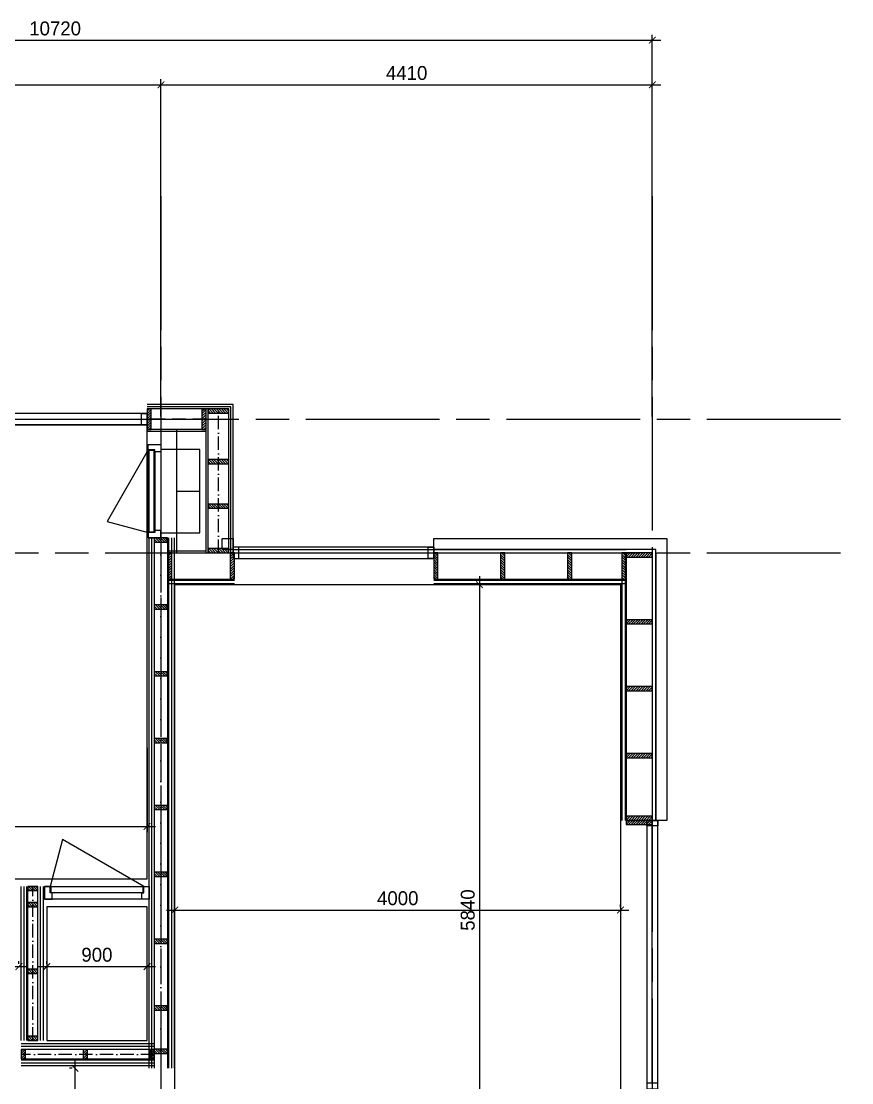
# Model space of a CAD drawing. Header units: millimetres. Extents: x -109306 to 269542, y -22401 to 197206.
# Drawn here: x 67595 to 75050, y 10904 to 20430 of the extents above; entities that cross this region are included whole.
import ezdxf

# ---------------------------------------------------------------- set-up
doc = ezdxf.new("R2010")
doc.units = ezdxf.units.MM
doc.linetypes.add('CENTER', pattern=[36, 24, -3, 6, -3])
doc.linetypes.add('DASHDOT', pattern=[18.5, 12, -3, 0.5, -3])
for name, color, linetype in [('18', 1, 'Continuous'), ('25', 2, 'Continuous'), ('DIMENSION', 1, 'Continuous'), ('STRAMIEN', 11, 'CENTER')]:
    doc.layers.add(name, color=color, linetype=linetype)
doc.styles.get("Standard").update_dxf_attribs({"font": ''})
doc.styles.get('Standard').set_extended_font_data('Century Gothic')
doc.dimstyles.new('1-50', dxfattribs={"dimscale": 50, "dimtxt": 2.5, "dimasz": 1.2, "dimexe": 1, "dimexo": 0, "dimgap": 0.8, "dimtad": 1, "dimdec": 0, "dimzin": 12, "dimdsep": 46, "dimtxsty": 'Standard', "dimblk1": 'ARCHTICK', "dimblk2": 'ARCHTICK', "dimsah": 1, "dimcen": 0.09, "dimdle": 1.5, "dimclrd": 256, "dimclre": 254, "dimclrt": 2, "dimadec": 0, "dimazin": 0, "dimtfac": 1, "dimtdec": 0, "dimtix": 1, "dimtofl": 0, "dimtmove": 2, "dimatfit": 3, "dimldrblk": 'ARCHTICK', "dimfxl": 1, "dimtolj": 1, "dimtzin": 0, "dimarcsym": 0})
pattern_1 = [(45, (466, 0), (-11.2253, 11.2253), [])]
pattern_2 = [(45, (1066, 0), (-11.2253, 11.2253), [])]
pattern_3 = [(45, (1666, 0), (-11.2253, 11.2253), [])]
pattern_4 = [(45, (2266, 0), (-11.2253, 11.2253), [])]
pattern_5 = [(45, (2866, 0), (-11.2253, 11.2253), [])]
pattern_6 = [(45, (3466, 0), (-11.2253, 11.2253), [])]
pattern_7 = [(45, (600, -1e-13), (-11.2253, 11.2253), [])]

# ---------------------------------------------------------------- blocks, each defined once
blk = doc.blocks.new('*U557')
at = {"layer": '18'}
for points in [[(-307.5, 477), (-420, 57)], [(420, 57), (-307.5, 477)]]:
    blk.add_lwpolyline(points, dxfattribs=at)
at = {"layer": '25'}
blk.add_line((403, -2), (-403, -2), dxfattribs=at)
for points in [[(470, -57), (-470, -57), (-470, 57), (470, 57)], [(415, 53), (-415, 53), (-415, 3), (415, 3)]]:
    blk.add_lwpolyline(points, close=True, dxfattribs=at)
for points in [[(-470, 57), (-470, -57), (-403, -57), (-403, -2), (-420, -2), (-420, 57), (-470, 57)], [(470, 57), (470, -57), (403, -57), (403, -2), (420, -2), (420, 57), (470, 57)]]:
    blk.add_lwpolyline(points, dxfattribs=at)
blk = doc.blocks.new('*U479')
at = {"layer": '25'}
for points in [[(-1525, -50), (1525, -50), (1525, 50), (-1525, 50)], [(-1475, 50), (-1525, 50), (-1525, -50), (-1475, -50)], [(1475, 50), (1525, 50), (1525, -50), (1475, -50)]]:
    blk.add_lwpolyline(points, close=True, dxfattribs=at)
blk.add_lwpolyline([(-1475, 0), (1475, 0)], dxfattribs=at)
blk = doc.blocks.new('meterkast')
blk.add_lwpolyline([(-350, 750), (0, 750), (0, 0), (-350, 0)], close=True)
blk = doc.blocks.new('*U550')
at = {"layer": '18'}
h = blk.add_hatch(dxfattribs=at)
h.set_pattern_fill('ANSI31', color=1, scale=5)
h.set_pattern_definition([(45, (-134, 0), (-11.2253, 11.2253), [])])
h.paths.add_polyline_path([(-596, 60), (-634, 60), (-634, -60), (-596, -60)])
h = blk.add_hatch(dxfattribs=at)
h.set_pattern_fill('ANSI31', color=1, scale=5)
h.set_pattern_definition(pattern_1)
h.paths.add_polyline_path([(4, 60), (-34, 60), (-34, -60), (4, -60)])
h = blk.add_hatch(dxfattribs=at)
h.set_pattern_fill('ANSI31', color=1, scale=5)
h.set_pattern_definition(pattern_1)
h.paths.add_polyline_path([(4, 60), (-34, 60), (-34, -60), (4, -60)])
h = blk.add_hatch(dxfattribs=at)
h.set_pattern_fill('ANSI31', color=1, scale=5)
h.set_pattern_definition(pattern_2)
h.paths.add_polyline_path([(604, 60), (566, 60), (566, -60), (604, -60)])
h = blk.add_hatch(dxfattribs=at)
h.set_pattern_fill('ANSI31', color=1, scale=5)
h.set_pattern_definition(pattern_2)
h.paths.add_polyline_path([(604, 60), (566, 60), (566, -60), (604, -60)])
h = blk.add_hatch(dxfattribs=at)
h.set_pattern_fill('ANSI31', color=1, scale=5)
h.set_pattern_definition(pattern_3)
h.paths.add_polyline_path([(1204, 60), (1166, 60), (1166, -60), (1204, -60)])
h = blk.add_hatch(dxfattribs=at)
h.set_pattern_fill('ANSI31', color=1, scale=5)
h.set_pattern_definition(pattern_3)
h.paths.add_polyline_path([(1204, 60), (1166, 60), (1166, -60), (1204, -60)])
h = blk.add_hatch(dxfattribs=at)
h.set_pattern_fill('ANSI31', color=1, scale=5)
h.set_pattern_definition(pattern_4)
h.paths.add_polyline_path([(1804, 60), (1766, 60), (1766, -60), (1804, -60)])
h = blk.add_hatch(dxfattribs=at)
h.set_pattern_fill('ANSI31', color=1, scale=5)
h.set_pattern_definition(pattern_4)
h.paths.add_polyline_path([(1804, 60), (1766, 60), (1766, -60), (1804, -60)])
h = blk.add_hatch(dxfattribs=at)
h.set_pattern_fill('ANSI31', color=1, scale=5)
h.set_pattern_definition(pattern_5)
h.paths.add_polyline_path([(2404, 60), (2366, 60), (2366, -60), (2404, -60)])
h = blk.add_hatch(dxfattribs=at)
h.set_pattern_fill('ANSI31', color=1, scale=5)
h.set_pattern_definition(pattern_5)
h.paths.add_polyline_path([(2404, 60), (2366, 60), (2366, -60), (2404, -60)])
h = blk.add_hatch(dxfattribs=at)
h.set_pattern_fill('ANSI31', color=1, scale=5)
h.set_pattern_definition(pattern_6)
h.paths.add_polyline_path([(3004, 60), (2966, 60), (2966, -60), (3004, -60)])
h = blk.add_hatch(dxfattribs=at)
h.set_pattern_fill('ANSI31', color=1, scale=5)
h.set_pattern_definition(pattern_6)
h.paths.add_polyline_path([(3004, 60), (2966, 60), (2966, -60), (3004, -60)])
h = blk.add_hatch(dxfattribs=at)
h.set_pattern_fill('ANSI31', color=1, scale=5)
h.set_pattern_definition([(45, (4066, 0), (-11.2253, 11.2253), [])])
h.paths.add_polyline_path([(3604, 60), (3566, 60), (3566, -60), (3604, -60)])
h = blk.add_hatch(dxfattribs=at)
h.set_pattern_fill('ANSI31', color=1, scale=5)
h.set_pattern_definition([(45, (4453, 0), (-11.2253, 11.2253), [])])
h.paths.add_polyline_path([(3991, 60), (3953, 60), (3953, -60), (3991, -60)])
at = {"layer": '25'}
for points in [[(-634, 119), (4125, 119)], [(-634, 94), (4125, 94)], [(-634, 69), (4125, 69)], [(-634, 60), (4125, 60)], [(-634, -60), (4125, -60)], [(-634, -85), (4125, -85)], [(-634, -110), (4125, -110)]]:
    blk.add_lwpolyline(points, dxfattribs=at)
for points in [[(-596, 60), (-634, 60), (-634, -60), (-596, -60)], [(4, 60), (-34, 60), (-34, -60), (4, -60)], [(4, 60), (-34, 60), (-34, -60), (4, -60)], [(604, 60), (566, 60), (566, -60), (604, -60)], [(604, 60), (566, 60), (566, -60), (604, -60)], [(1204, 60), (1166, 60), (1166, -60), (1204, -60)], [(1204, 60), (1166, 60), (1166, -60), (1204, -60)], [(1804, 60), (1766, 60), (1766, -60), (1804, -60)], [(1804, 60), (1766, 60), (1766, -60), (1804, -60)], [(2404, 60), (2366, 60), (2366, -60), (2404, -60)], [(2404, 60), (2366, 60), (2366, -60), (2404, -60)], [(3004, 60), (2966, 60), (2966, -60), (3004, -60)], [(3004, 60), (2966, 60), (2966, -60), (3004, -60)], [(3604, 60), (3566, 60), (3566, -60), (3604, -60)], [(3991, 60), (3953, 60), (3953, -60), (3991, -60)]]:
    blk.add_lwpolyline(points, close=True, dxfattribs=at)
at = {"layer": 'DIMENSION', "linetype": 'DASHDOT', "ltscale": 10}
blk.add_lwpolyline([(-634, 0), (4125, 0)], dxfattribs=at)
blk = doc.blocks.new('toilet12x09')
blk.add_lwpolyline([(0, 0), (1200, 0), (1200, 900), (0, 900), (0, 0)])
blk = doc.blocks.new('*U580')
at = {"layer": '18'}
h = blk.add_hatch(dxfattribs=at)
h.set_pattern_fill('ANSI31', color=1, scale=5)
h.set_pattern_definition([(45, (300, -235), (-11.2253, 11.2253), [])])
h.paths.add_polyline_path([(-162, -235), (-200, -235), (-200, 0), (-162, 0)])
h = blk.add_hatch(dxfattribs=at)
h.set_pattern_fill('ANSI31', color=1, scale=5)
h.set_pattern_definition([(45, (900, -235), (-11.2253, 11.2253), [])])
h.paths.add_polyline_path([(438, -235), (400, -235), (400, 0), (438, 0)])
h = blk.add_hatch(dxfattribs=at)
h.set_pattern_fill('ANSI31', color=1, scale=5)
h.set_pattern_definition([(45, (900, -235), (-11.2253, 11.2253), [])])
h.paths.add_polyline_path([(438, -235), (400, -235), (400, 0), (438, 0)])
h = blk.add_hatch(dxfattribs=at)
h.set_pattern_fill('ANSI31', color=1, scale=5)
h.set_pattern_definition([(45, (1500, -235), (-11.2253, 11.2253), [])])
h.paths.add_polyline_path([(1038, -235), (1000, -235), (1000, 0), (1038, 0)])
h = blk.add_hatch(dxfattribs=at)
h.set_pattern_fill('ANSI31', color=1, scale=5)
h.set_pattern_definition([(45, (1500, -235), (-11.2253, 11.2253), [])])
h.paths.add_polyline_path([(1038, -235), (1000, -235), (1000, 0), (1038, 0)])
h = blk.add_hatch(dxfattribs=at)
h.set_pattern_fill('ANSI31', color=1, scale=5)
h.set_pattern_definition([(45, (2100, -235), (-11.2253, 11.2253), [])])
h.paths.add_polyline_path([(1638, -235), (1600, -235), (1600, 0), (1638, 0)])
h = blk.add_hatch(dxfattribs=at)
h.set_pattern_fill('ANSI31', color=1, scale=5)
h.set_pattern_definition([(45, (2100, -235), (-11.2253, 11.2253), [])])
h.paths.add_polyline_path([(1638, -235), (1600, -235), (1600, 0), (1638, 0)])
h = blk.add_hatch(dxfattribs=at)
h.set_pattern_fill('ANSI31', color=1, scale=5)
h.set_pattern_definition([(45, (2662, -235), (-11.2253, 11.2253), [])])
h.paths.add_polyline_path([(2200, -235), (2162, -235), (2162, 0), (2200, 0)])
h = blk.add_hatch(dxfattribs=at)
h.set_pattern_fill('ANSI31', color=1, scale=5)
h.set_pattern_definition([(45, (2700, -235), (-11.2253, 11.2253), [])])
h.paths.add_polyline_path([(2238, -235), (2200, -235), (2200, 0), (2238, 0)])
at = {"layer": '25'}
for points in [[(-200, 39), (2200, 39)], [(-200, 9), (2200, 9)], [(-200, 0), (2200, 0)], [(-200, -235), (2200, -235)], [(-200, -265), (2200, -265)], [(-200, -365), (2200, -365)]]:
    blk.add_lwpolyline(points, dxfattribs=at)
for points in [[(-162, -235), (-200, -235), (-200, 0), (-162, 0)], [(438, -235), (400, -235), (400, 0), (438, 0)], [(438, -235), (400, -235), (400, 0), (438, 0)], [(1038, -235), (1000, -235), (1000, 0), (1038, 0)], [(1038, -235), (1000, -235), (1000, 0), (1038, 0)], [(1638, -235), (1600, -235), (1600, 0), (1638, 0)], [(1638, -235), (1600, -235), (1600, 0), (1638, 0)], [(2200, -235), (2162, -235), (2162, 0), (2200, 0)], [(2238, -235), (2200, -235), (2200, 0), (2238, 0)]]:
    blk.add_lwpolyline(points, close=True, dxfattribs=at)
blk = doc.blocks.new('*U581')
at = {"layer": '18'}
h = blk.add_hatch(dxfattribs=at)
h.set_pattern_fill('ANSI31', color=1, scale=5)
h.set_pattern_definition([(45, (48.245, -235), (-11.2253, 11.2253), [])])
h.paths.add_polyline_path([(-413.8, -235), (-451.8, -235), (-451.8, 0), (-413.8, 0)])
h = blk.add_hatch(dxfattribs=at)
h.set_pattern_fill('ANSI31', color=1, scale=5)
h.set_pattern_definition([(45, (648.245, -235), (-11.2253, 11.2253), [])])
h.paths.add_polyline_path([(186.2, -235), (148.2, -235), (148.2, 0), (186.2, 0)])
h = blk.add_hatch(dxfattribs=at)
h.set_pattern_fill('ANSI31', color=1, scale=5)
h.set_pattern_definition([(45, (648.245, -235), (-11.2253, 11.2253), [])])
h.paths.add_polyline_path([(186.2, -235), (148.2, -235), (148.2, 0), (186.2, 0)])
h = blk.add_hatch(dxfattribs=at)
h.set_pattern_fill('ANSI31', color=1, scale=5)
h.set_pattern_definition([(45, (1248.245, -235), (-11.2253, 11.2253), [])])
h.paths.add_polyline_path([(786.2, -235), (748.2, -235), (748.2, 0), (786.2, 0)])
h = blk.add_hatch(dxfattribs=at)
h.set_pattern_fill('ANSI31', color=1, scale=5)
h.set_pattern_definition([(45, (1737, -235), (-11.2253, 11.2253), [])])
h.paths.add_polyline_path([(1275, -235), (1237, -235), (1237, 0), (1275, 0)])
at = {"layer": '25'}
for points in [[(-451.8, 39), (1275, 39)], [(-451.8, 9), (1275, 9)], [(-451.8, 0), (1275, 0)], [(-451.8, -235), (1275, -235)], [(-451.8, -265), (1275, -265)], [(-451.8, -365), (1275, -365)]]:
    blk.add_lwpolyline(points, dxfattribs=at)
for points in [[(-413.8, -235), (-451.8, -235), (-451.8, 0), (-413.8, 0)], [(186.2, -235), (148.2, -235), (148.2, 0), (186.2, 0)], [(186.2, -235), (148.2, -235), (148.2, 0), (186.2, 0)], [(786.2, -235), (748.2, -235), (748.2, 0), (786.2, 0)], [(1275, -235), (1237, -235), (1237, 0), (1275, 0)]]:
    blk.add_lwpolyline(points, close=True, dxfattribs=at)
blk = doc.blocks.new('_ARCHTICK')
at = {"color": 0, "linetype": 'ByBlock', "const_width": 0.15}
blk.add_lwpolyline([(-0.5, -0.5), (0.5, 0.5)], dxfattribs=at)
blk = doc.blocks.new('*D616')
at = {"layer": 'Defpoints', "color": 0, "transparency": 16777216}
for p in [(6310, 14020), (3010, 11020), (6310, 11020)]:
    blk.add_point(p, dxfattribs=at)
at = {"layer": 'DIMENSION', "lineweight": -2, "transparency": 16777216}
blk.add_line((2935, 14020), (6385, 14020), dxfattribs=at)
at = {"layer": 'DIMENSION', "color": 254, "lineweight": -2, "transparency": 16777216}
for p, q in [((3010, 11045), (3010, 14070)), ((6310, 11045), (6310, 14070))]:
    blk.add_line(p, q, dxfattribs=at)
at = {"layer": 'DIMENSION', "lineweight": -2, "transparency": 16777216, "xscale": 59.99999999999995, "yscale": 59.99999999999995, "zscale": 59.99999999999995, "rotation": 180}
blk.add_blockref('_ARCHTICK', (3010, 14020), dxfattribs=at)
at = {"layer": 'DIMENSION', "lineweight": -2, "transparency": 16777216, "xscale": 59.99999999999995, "yscale": 59.99999999999995, "zscale": 59.99999999999995}
blk.add_blockref('_ARCHTICK', (6310, 14020), dxfattribs=at)
at = {"layer": 'DIMENSION', "color": 2, "transparency": 16777216, "insert": (4660, 14125.6), "char_height": 125, "attachment_point": 5}
blk.add_mtext('\\A1;3300', dxfattribs=at)
blk = doc.blocks.new('*D617')
at = {"layer": 'Defpoints', "color": 0, "transparency": 16777216}
for p in [(10720, 14020), (6310, 11020), (10720, 11020)]:
    blk.add_point(p, dxfattribs=at)
at = {"layer": 'DIMENSION', "lineweight": -2, "transparency": 16777216}
blk.add_line((6235, 14020), (10795, 14020), dxfattribs=at)
at = {"layer": 'DIMENSION', "color": 254, "lineweight": -2, "transparency": 16777216}
for p, q in [((6310, 11045), (6310, 14070)), ((10720, 11045), (10720, 14070))]:
    blk.add_line(p, q, dxfattribs=at)
at = {"layer": 'DIMENSION', "lineweight": -2, "transparency": 16777216, "xscale": 59.99999999999995, "yscale": 59.99999999999995, "zscale": 59.99999999999995, "rotation": 180}
blk.add_blockref('_ARCHTICK', (6310, 14020), dxfattribs=at)
at = {"layer": 'DIMENSION', "lineweight": -2, "transparency": 16777216, "xscale": 59.99999999999995, "yscale": 59.99999999999995, "zscale": 59.99999999999995}
blk.add_blockref('_ARCHTICK', (10720, 14020), dxfattribs=at)
at = {"layer": 'DIMENSION', "color": 2, "transparency": 16777216, "insert": (8515, 14125.6), "char_height": 125, "attachment_point": 5}
blk.add_mtext('\\A1;4410', dxfattribs=at)
blk = doc.blocks.new('*D622')
at = {"layer": 'Defpoints', "color": 0, "transparency": 16777216}
for p in [(10720, 14420), (0, 11020), (10720, 11020)]:
    blk.add_point(p, dxfattribs=at)
at = {"layer": 'DIMENSION', "lineweight": -2, "transparency": 16777216}
blk.add_line((-75, 14420), (10795, 14420), dxfattribs=at)
at = {"layer": 'DIMENSION', "color": 254, "lineweight": -2, "transparency": 16777216}
for p, q in [((0, 11045), (0, 14470)), ((10720, 11045), (10720, 14470))]:
    blk.add_line(p, q, dxfattribs=at)
at = {"layer": 'DIMENSION', "lineweight": -2, "transparency": 16777216, "xscale": 59.99999999999995, "yscale": 59.99999999999995, "zscale": 59.99999999999995, "rotation": 180}
blk.add_blockref('_ARCHTICK', (0, 14420), dxfattribs=at)
at = {"layer": 'DIMENSION', "lineweight": -2, "transparency": 16777216, "xscale": 59.99999999999995, "yscale": 59.99999999999995, "zscale": 59.99999999999995}
blk.add_blockref('_ARCHTICK', (10720, 14420), dxfattribs=at)
at = {"layer": 'DIMENSION', "color": 2, "transparency": 16777216, "insert": (5360, 14525.6), "char_height": 125, "attachment_point": 5}
blk.add_mtext('\\A1;10720', dxfattribs=at)
blk = doc.blocks.new('*U551')
at = {"layer": '18'}
h = blk.add_hatch(dxfattribs=at)
h.set_pattern_fill('ANSI31', color=1, scale=5)
h.paths.add_polyline_path([(-462, 44.5), (-500, 44.5), (-500, -44.5), (-462, -44.5)])
h = blk.add_hatch(dxfattribs=at)
h.set_pattern_fill('ANSI31', color=1, scale=5)
h.set_pattern_definition(pattern_7)
h.paths.add_polyline_path([(138, 44.5), (100, 44.5), (100, -44.5), (138, -44.5)])
h = blk.add_hatch(dxfattribs=at)
h.set_pattern_fill('ANSI31', color=1, scale=5)
h.set_pattern_definition(pattern_7)
h.paths.add_polyline_path([(138, 44.5), (100, 44.5), (100, -44.5), (138, -44.5)])
h = blk.add_hatch(dxfattribs=at)
h.set_pattern_fill('ANSI31', color=1, scale=5)
h.set_pattern_definition([(45, (1200, -1e-13), (-11.2253, 11.2253), [])])
h.paths.add_polyline_path([(738, 44.5), (700, 44.5), (700, -44.5), (738, -44.5)])
h = blk.add_hatch(dxfattribs=at)
h.set_pattern_fill('ANSI31', color=1, scale=5)
h.set_pattern_definition([(45, (1344, -1e-13), (-11.2253, 11.2253), [])])
h.paths.add_polyline_path([(882, 44.5), (844, 44.5), (844, -44.5), (882, -44.5)])
at = {"layer": '25'}
for points in [[(-500, 103.5), (882, 103.5)], [(-500, 78.5), (882, 78.5)], [(-500, 53.5), (882, 53.5)], [(-500, 44.5), (882, 44.5)], [(-500, -44.5), (882, -44.5)], [(-500, -69.5), (882, -69.5)], [(-500, -94.5), (882, -94.5)]]:
    blk.add_lwpolyline(points, dxfattribs=at)
for points in [[(-462, 44.5), (-500, 44.5), (-500, -44.5), (-462, -44.5)], [(138, 44.5), (100, 44.5), (100, -44.5), (138, -44.5)], [(138, 44.5), (100, 44.5), (100, -44.5), (138, -44.5)], [(738, 44.5), (700, 44.5), (700, -44.5), (738, -44.5)], [(882, 44.5), (844, 44.5), (844, -44.5), (882, -44.5)]]:
    blk.add_lwpolyline(points, close=True, dxfattribs=at)
at = {"layer": 'DIMENSION', "linetype": 'DASHDOT', "ltscale": 10}
blk.add_lwpolyline([(-500, 0), (882, 0)], dxfattribs=at)
blk = doc.blocks.new('*D484')
at = {"layer": 'Defpoints', "color": 0, "transparency": 16777216}
for p in [(68974.6, 12454.1), (72974.6, 12454.1), (72974.6, 12454.1)]:
    blk.add_point(p, dxfattribs=at)
at = {"layer": 'DIMENSION', "color": 254, "lineweight": -2, "transparency": 16777216}
for p, q in [((68974.6, 12479.1), (68974.6, 12504.1)), ((72974.6, 12479.1), (72974.6, 12504.1))]:
    blk.add_line(p, q, dxfattribs=at)
at = {"layer": 'DIMENSION', "lineweight": -2, "transparency": 16777216}
blk.add_line((68899.6, 12454.1), (73049.6, 12454.1), dxfattribs=at)
at = {"layer": 'DIMENSION', "lineweight": -2, "transparency": 16777216, "xscale": 59.99999999999995, "yscale": 59.99999999999995, "zscale": 59.99999999999995, "rotation": 180}
blk.add_blockref('_ARCHTICK', (68974.6, 12454.1), dxfattribs=at)
at = {"layer": 'DIMENSION', "lineweight": -2, "transparency": 16777216, "xscale": 59.99999999999995, "yscale": 59.99999999999995, "zscale": 59.99999999999995}
blk.add_blockref('_ARCHTICK', (72974.6, 12454.1), dxfattribs=at)
at = {"layer": 'DIMENSION', "color": 2, "transparency": 16777216, "insert": (70974.6, 12559.7), "char_height": 125, "attachment_point": 5}
blk.add_mtext('\\A1;4000', dxfattribs=at)
blk = doc.blocks.new('*D485')
at = {"layer": 'Defpoints', "color": 0, "transparency": 16777216}
for p in [(71054.6, 15374.1), (71054.6, 9534.1), (71709, 9534.1)]:
    blk.add_point(p, dxfattribs=at)
at = {"layer": 'DIMENSION', "lineweight": -2, "transparency": 16777216}
blk.add_line((71709, 15449.1), (71709, 9459.1), dxfattribs=at)
at = {"layer": 'DIMENSION', "color": 254, "lineweight": -2, "transparency": 16777216}
for p, q in [((71079.6, 15374.1), (71759, 15374.1)), ((71079.6, 9534.1), (71759, 9534.1))]:
    blk.add_line(p, q, dxfattribs=at)
at = {"layer": 'DIMENSION', "lineweight": -2, "transparency": 16777216, "xscale": 59.99999999999995, "yscale": 59.99999999999995, "zscale": 59.99999999999995}
for p, rotation in [((71709, 15374.1), 90), ((71709, 9534.1), 270)]:
    blk.add_blockref('_ARCHTICK', p, dxfattribs=dict(at, rotation=rotation))
at = {"layer": 'DIMENSION', "color": 2, "transparency": 16777216, "insert": (71603.3, 12454.1), "char_height": 125, "attachment_point": 5, "rotation": 90}
blk.add_mtext('\\A1;5840', dxfattribs=at)
blk = doc.blocks.new('*D486')
at = {"layer": 'Defpoints', "color": 0, "transparency": 16777216}
for p in [(68077.7, 11034.1), (68077.7, 9534.1), (68077.7, 9534.1)]:
    blk.add_point(p, dxfattribs=at)
at = {"layer": 'DIMENSION', "lineweight": -2, "transparency": 16777216}
blk.add_line((68077.7, 11109.1), (68077.7, 9459.1), dxfattribs=at)
at = {"layer": 'DIMENSION', "color": 254, "lineweight": -2, "transparency": 16777216}
for p, q in [((68052.7, 11034.1), (68027.7, 11034.1)), ((68052.7, 9534.1), (68027.7, 9534.1))]:
    blk.add_line(p, q, dxfattribs=at)
at = {"layer": 'DIMENSION', "lineweight": -2, "transparency": 16777216, "xscale": 59.99999999999995, "yscale": 59.99999999999995, "zscale": 59.99999999999995}
for p, rotation in [((68077.7, 11034.1), 90), ((68077.7, 9534.1), 270)]:
    blk.add_blockref('_ARCHTICK', p, dxfattribs=dict(at, rotation=rotation))
at = {"layer": 'DIMENSION', "color": 2, "transparency": 16777216, "insert": (67972, 10284.1), "char_height": 125, "attachment_point": 5, "rotation": 90}
blk.add_mtext('\\A1;1500', dxfattribs=at)
blk = doc.blocks.new('*D492')
at = {"layer": 'Defpoints', "color": 0, "transparency": 16777216}
for p in [(65674.6, 13934.1), (68724.6, 13934.1), (68724.6, 13204.1)]:
    blk.add_point(p, dxfattribs=at)
at = {"layer": 'DIMENSION', "color": 254, "lineweight": -2, "transparency": 16777216}
for p, q in [((65674.6, 13909.1), (65674.6, 13154.1)), ((68724.6, 13909.1), (68724.6, 13154.1))]:
    blk.add_line(p, q, dxfattribs=at)
at = {"layer": 'DIMENSION', "lineweight": -2, "transparency": 16777216}
blk.add_line((65599.6, 13204.1), (68799.6, 13204.1), dxfattribs=at)
at = {"layer": 'DIMENSION', "lineweight": -2, "transparency": 16777216, "xscale": 59.99999999999995, "yscale": 59.99999999999995, "zscale": 59.99999999999995, "rotation": 180}
blk.add_blockref('_ARCHTICK', (65674.6, 13204.1), dxfattribs=at)
at = {"layer": 'DIMENSION', "lineweight": -2, "transparency": 16777216, "xscale": 59.99999999999995, "yscale": 59.99999999999995, "zscale": 59.99999999999995}
blk.add_blockref('_ARCHTICK', (68724.6, 13204.1), dxfattribs=at)
at = {"layer": 'DIMENSION', "color": 2, "transparency": 16777216, "insert": (67199.6, 13309.7), "char_height": 125, "attachment_point": 5}
blk.add_mtext('\\A1;3050', dxfattribs=at)
blk = doc.blocks.new('*D493')
at = {"layer": 'Defpoints', "color": 0, "transparency": 16777216}
for p in [(66674.6, 11946.6), (67574.6, 11946.6), (67574.6, 11946.6)]:
    blk.add_point(p, dxfattribs=at)
at = {"layer": 'DIMENSION', "lineweight": -2, "transparency": 16777216}
blk.add_line((66599.6, 11946.6), (67649.6, 11946.6), dxfattribs=at)
at = {"layer": 'DIMENSION', "color": 254, "lineweight": -2, "transparency": 16777216}
for p, q in [((66674.6, 11971.6), (66674.6, 11996.6)), ((67574.6, 11971.6), (67574.6, 11996.6))]:
    blk.add_line(p, q, dxfattribs=at)
at = {"layer": 'DIMENSION', "lineweight": -2, "transparency": 16777216, "xscale": 59.99999999999995, "yscale": 59.99999999999995, "zscale": 59.99999999999995, "rotation": 180}
blk.add_blockref('_ARCHTICK', (66674.6, 11946.6), dxfattribs=at)
at = {"layer": 'DIMENSION', "lineweight": -2, "transparency": 16777216, "xscale": 59.99999999999995, "yscale": 59.99999999999995, "zscale": 59.99999999999995}
blk.add_blockref('_ARCHTICK', (67574.6, 11946.6), dxfattribs=at)
at = {"layer": 'DIMENSION', "color": 2, "transparency": 16777216, "insert": (67124.6, 12052.2), "char_height": 125, "attachment_point": 5}
blk.add_mtext('\\A1;900', dxfattribs=at)
blk = doc.blocks.new('*D494')
at = {"layer": 'Defpoints', "color": 0, "transparency": 16777216}
for p in [(67824.6, 11946.6), (68724.6, 11946.6), (68724.6, 11946.6)]:
    blk.add_point(p, dxfattribs=at)
at = {"layer": 'DIMENSION', "lineweight": -2, "transparency": 16777216}
blk.add_line((67749.6, 11946.6), (68799.6, 11946.6), dxfattribs=at)
at = {"layer": 'DIMENSION', "color": 254, "lineweight": -2, "transparency": 16777216}
for p, q in [((67824.6, 11971.6), (67824.6, 11996.6)), ((68724.6, 11971.6), (68724.6, 11996.6))]:
    blk.add_line(p, q, dxfattribs=at)
at = {"layer": 'DIMENSION', "lineweight": -2, "transparency": 16777216, "xscale": 59.99999999999995, "yscale": 59.99999999999995, "zscale": 59.99999999999995, "rotation": 180}
blk.add_blockref('_ARCHTICK', (67824.6, 11946.6), dxfattribs=at)
at = {"layer": 'DIMENSION', "lineweight": -2, "transparency": 16777216, "xscale": 59.99999999999995, "yscale": 59.99999999999995, "zscale": 59.99999999999995}
blk.add_blockref('_ARCHTICK', (68724.6, 11946.6), dxfattribs=at)
at = {"layer": 'DIMENSION', "color": 2, "transparency": 16777216, "insert": (68274.6, 12052.2), "char_height": 125, "attachment_point": 5}
blk.add_mtext('\\A1;900', dxfattribs=at)
blk = doc.blocks.new('*U552')
at = {"layer": '18'}
h = blk.add_hatch(dxfattribs=at)
h.set_pattern_fill('ANSI31', color=1, scale=5)
h.set_pattern_definition([(45, (-65, -1e-13), (-11.2253, 11.2253), [])])
h.paths.add_polyline_path([(-527, 44.5), (-565, 44.5), (-565, -44.5), (-527, -44.5)])
h = blk.add_hatch(dxfattribs=at)
h.set_pattern_fill('ANSI31', color=1, scale=5)
h.set_pattern_definition([(45, (535, -1e-13), (-11.2253, 11.2253), [])])
h.paths.add_polyline_path([(73, 44.5), (35, 44.5), (35, -44.5), (73, -44.5)])
h = blk.add_hatch(dxfattribs=at)
h.set_pattern_fill('ANSI31', color=1, scale=5)
h.set_pattern_definition([(45, (1090.5, -1e-13), (-11.2253, 11.2253), [])])
h.paths.add_polyline_path([(628.5, 44.5), (590.5, 44.5), (590.5, -44.5), (628.5, -44.5)])
at = {"layer": '25'}
for points in [[(-565, 103.5), (628.5, 103.5)], [(-565, 78.5), (628.5, 78.5)], [(-565, 53.5), (628.5, 53.5)], [(-565, 44.5), (628.5, 44.5)], [(-565, -44.5), (628.5, -44.5)], [(-565, -69.5), (628.5, -69.5)], [(-565, -94.5), (628.5, -94.5)]]:
    blk.add_lwpolyline(points, dxfattribs=at)
for points in [[(-527, 44.5), (-565, 44.5), (-565, -44.5), (-527, -44.5)], [(73, 44.5), (35, 44.5), (35, -44.5), (73, -44.5)], [(628.5, 44.5), (590.5, 44.5), (590.5, -44.5), (628.5, -44.5)]]:
    blk.add_lwpolyline(points, close=True, dxfattribs=at)
at = {"layer": 'DIMENSION', "linetype": 'DASHDOT', "ltscale": 10}
blk.add_lwpolyline([(-565, 0), (628.5, 0)], dxfattribs=at)
blk = doc.blocks.new('*U560')
at = {"layer": '25'}
for points in [[(-900, -50), (900, -50), (900, 50), (-900, 50)], [(-850, 50), (-900, 50), (-900, -50), (-850, -50)], [(850, 50), (900, 50), (900, -50), (850, -50)]]:
    blk.add_lwpolyline(points, close=True, dxfattribs=at)
blk.add_lwpolyline([(-850, 0), (850, 0)], dxfattribs=at)
blk = doc.blocks.new('*U555')
at = {"layer": '25'}
for points in [[(-1205, -50), (1205, -50), (1205, 50), (-1205, 50)], [(-1155, 50), (-1205, 50), (-1205, -50), (-1155, -50)], [(1155, 50), (1205, 50), (1205, -50), (1155, -50)]]:
    blk.add_lwpolyline(points, close=True, dxfattribs=at)
blk.add_lwpolyline([(-1155, 0), (1155, 0)], dxfattribs=at)
blk = doc.blocks.new('*U559')
at = {"layer": '18'}
blk.add_lwpolyline([(370, 57), (-270.9, 427), (-370, 57)], dxfattribs=at)
at = {"layer": '25'}
blk.add_line((353, -2), (-353, -2), dxfattribs=at)
for points in [[(420, -57), (-420, -57), (-420, 57), (420, 57)], [(365, 53), (-365, 53), (-365, 3), (365, 3)]]:
    blk.add_lwpolyline(points, close=True, dxfattribs=at)
for points in [[(-420, 57), (-420, -57), (-353, -57), (-353, -2), (-370, -2), (-370, 57), (-420, 57)], [(420, 57), (420, -57), (353, -57), (353, -2), (370, -2), (370, 57), (420, 57)]]:
    blk.add_lwpolyline(points, dxfattribs=at)
blk = doc.blocks.new('stramien_COEN')
at = {"layer": 'STRAMIEN', "ltscale": 50}
for points in [[(6310, 13020), (6310, -1790)], [(10720, 13020), (10720, -1790)], [(-1390, 11020), (12510, 11020)], [(-1390, 9820), (12510, 9820)]]:
    blk.add_lwpolyline(points, dxfattribs=at)
at = {"layer": 'DIMENSION'}
for base, p1, p2, picture, middle in [((10720, 14420), (0, 11020), (10720, 11020), '*D622', (5360, 14525.6)), ((6310, 14020), (3010, 11020), (6310, 11020), '*D616', (4660, 14125.6)), ((10720, 14020), (6310, 11020), (10720, 11020), '*D617', (8515, 14125.6))]:
    dim = blk.add_linear_dim(base=base, p1=p1, p2=p2, dimstyle='1-50', override={"dimexo": 0.5}, dxfattribs=at)
    dim.commit()
    dim.dimension.update_dxf_attribs({"geometry": picture, "text_midpoint": middle})

msp = doc.modelspace()

# ---------------------------------------------------------------- hatches: boundary and pattern name
at = {"layer": '18'}
h = msp.add_hatch(dxfattribs=at)
h.set_pattern_fill('ANSI31', color=1, scale=5, angle=180)
h.set_pattern_definition([(225, (68262.596, 16827.096), (11.2253, -11.2253), [])])
h.paths.add_polyline_path([(68724.6, 16767.1), (68762.6, 16767.1), (68762.6, 16951.1), (68724.6, 16951.1)])
h = msp.add_hatch(dxfattribs=at)
h.set_pattern_fill('ANSI31', color=1, scale=5, angle=180)
h.set_pattern_definition([(225, (68755.84, 16827.096), (11.2253, -11.2253), [])])
h.paths.add_polyline_path([(69217.8, 16767.1), (69255.8, 16767.1), (69255.8, 16951.1), (69217.8, 16951.1)])
h = msp.add_hatch(dxfattribs=at)
h.set_pattern_fill('ANSI31', color=1, scale=5, angle=90)
h.set_pattern_definition([(135, (69333.84, 17413.096), (-11.2253, -11.2253), [])])
h.paths.add_polyline_path([(69273.8, 16951.1), (69273.8, 16913.1), (69457.8, 16913.1), (69457.8, 16951.1)])
h = msp.add_hatch(dxfattribs=at)
h.set_pattern_fill('ANSI31', color=1, scale=5, angle=90)
h.set_pattern_definition([(135, (69333.84, 16959.096), (-11.2253, -11.2253), [])])
h.paths.add_polyline_path([(69273.8, 16497.1), (69273.8, 16459.1), (69457.8, 16459.1), (69457.8, 16497.1)])
h = msp.add_hatch(dxfattribs=at)
h.set_pattern_fill('ANSI31', color=1, scale=5, angle=90)
h.set_pattern_definition([(135, (69333.84, 16559.096), (-11.2253, -11.2253), [])])
h.paths.add_polyline_path([(69273.8, 16097.1), (69273.8, 16059.1), (69457.8, 16059.1), (69457.8, 16097.1)])
h = msp.add_hatch(dxfattribs=at)
h.set_pattern_fill('ANSI31', color=1, scale=5)
h.set_pattern_definition([(45, (0, -235), (-11.22532, 11.22532), [])])
h.paths.add_polyline_path([(68947.6, 15659.1), (68909.6, 15659.1), (68909.6, 15424.1), (68947.6, 15424.1)])
h = msp.add_hatch(dxfattribs=at)
h.set_pattern_fill('ANSI31', color=1, scale=5, angle=90)
h.set_pattern_definition([(135, (69333.84, 16159.096), (-11.2253, -11.2253), [])])
h.paths.add_polyline_path([(69273.8, 15697.1), (69273.8, 15659.1), (69457.8, 15659.1), (69457.8, 15697.1)])
h = msp.add_hatch(dxfattribs=at)
h.set_pattern_fill('ANSI31', color=1, scale=5)
h.set_pattern_definition([(45, (562, -235), (-11.22532, 11.22532), [])])
h.paths.add_polyline_path([(69509.6, 15659.1), (69471.6, 15659.1), (69471.6, 15424.1), (69509.6, 15424.1)])

# ---------------------------------------------------------------- linework, layer by layer
for points in [[(65674.6, 12734.1), (68724.6, 12734.1), (68724.6, 16809.1), (65674.6, 16809.1)], [(68974.6, 15374.1), (72974.6, 15374.1), (72974.6, 9534.1), (68974.6, 9534.1)]]:
    msp.add_lwpolyline(points, close=True)
at = {"layer": '25'}
for points in [[(69497.8, 15659.1), (69497.8, 16991.1), (68724.6, 16991.1)], [(69477.8, 15659.1), (69477.8, 16971.1), (68724.6, 16971.1)], [(69273.8, 16951.1), (68724.6, 16951.1)], [(69255.8, 15659.1), (69255.8, 16951.1)], [(69273.8, 15659.1), (69273.8, 16951.1)], [(69457.8, 15659.1), (69457.8, 16951.1)], [(69255.8, 16767.1), (68724.6, 16767.1)], [(69255.8, 16749.1), (68724.6, 16749.1)], [(71297.8, 15689.1), (71297.8, 15789.1), (73389.6, 15789.1), (73389.6, 13259.1), (73289.6, 13259.1), (73289.6, 15689.1), (71297.8, 15689.1)], [(68909.6, 15677.1), (69255.8, 15677.1)], [(68909.6, 15659.1), (69509.6, 15659.1)], [(68909.6, 15424.1), (69509.6, 15424.1)], [(68909.6, 15415.1), (69509.6, 15415.1)], [(68909.6, 15385.1), (69509.6, 15385.1)]]:
    msp.add_lwpolyline(points, dxfattribs=at)
for points in [[(68724.6, 16767.1), (68762.6, 16767.1), (68762.6, 16951.1), (68724.6, 16951.1)], [(68724.6, 16767.1), (68762.6, 16767.1), (68762.6, 16951.1), (68724.6, 16951.1)], [(69217.8, 16767.1), (69255.8, 16767.1), (69255.8, 16951.1), (69217.8, 16951.1)], [(69273.8, 16951.1), (69273.8, 16913.1), (69457.8, 16913.1), (69457.8, 16951.1)], [(69273.8, 16497.1), (69273.8, 16459.1), (69457.8, 16459.1), (69457.8, 16497.1)], [(69273.8, 16097.1), (69273.8, 16059.1), (69457.8, 16059.1), (69457.8, 16097.1)], [(69273.8, 16097.1), (69273.8, 16059.1), (69457.8, 16059.1), (69457.8, 16097.1)], [(69397.8, 15789.1), (69497.8, 15789.1), (69497.8, 15689.1), (69397.8, 15689.1)], [(68947.6, 15659.1), (68909.6, 15659.1), (68909.6, 15424.1), (68947.6, 15424.1)], [(69273.8, 15697.1), (69273.8, 15659.1), (69457.8, 15659.1), (69457.8, 15697.1)], [(69509.6, 15659.1), (69471.6, 15659.1), (69471.6, 15424.1), (69509.6, 15424.1)]]:
    msp.add_lwpolyline(points, close=True, dxfattribs=at)
at = {"layer": 'DIMENSION'}
for p, q in [((68990.2, 16767.1), (68990.2, 15659.1)), ((68990.2, 16213.1), (69199.6, 16213.1)), ((69497.8, 15689.1), (71297.8, 15689.1))]:
    msp.add_line(p, q, dxfattribs=at)
at = {"layer": 'DIMENSION', "linetype": 'DASHDOT', "ltscale": 10}
for points in [[(69365.8, 15659.1), (69365.8, 16951.1)], [(69255.8, 16859.1), (68724.6, 16859.1)]]:
    msp.add_lwpolyline(points, dxfattribs=at)

# ---------------------------------------------------------------- block references
for name, p in [('stramien_COEN', (62539.6, 5839.1)), ('*U479', (67199.6, 16859.1)), ('*U560', (70397.8, 15659.1)), ('*U557', (68274.6, 12609.1))]:
    msp.add_blockref(name, p)
for name, p, rotation in [('*U559', (68792.6, 16213.1), 90), ('*U550', (68849.6, 15159.1), 270), ('*U555', (73259.6, 12054.1), 90), ('*U551', (67699.6, 11784.1), 90), ('toilet12x09', (68724.6, 11284.1), 90.00000000000001), ('*U552', (68224.6, 11159.1), 180)]:
    msp.add_blockref(name, p, dxfattribs=dict(rotation=rotation))
at = {"xscale": -1}
for name, p, rotation in [('meterkast', (69199.6, 16588.1), 180), ('*U581', (71749.6, 15424.1), 180), ('*U580', (73024.6, 15459.1), 89.99999999999993)]:
    msp.add_blockref(name, p, dxfattribs=dict(at, rotation=rotation))

# ---------------------------------------------------------------- dimensions: what is measured, and where the dimension line sits
at = {"layer": 'DIMENSION'}
for base, p1, p2, picture, middle in [((71709, 9534.1), (71054.6, 15374.1), (71054.6, 9534.1), '*D485', (71603.3, 12454.1)), ((68077.7, 9534.1), (68077.7, 11034.1), (68077.7, 9534.1), '*D486', (67972, 10284.1))]:
    dim = msp.add_linear_dim(base=base, p1=p1, p2=p2, angle=90, dimstyle='1-50', override={"dimexo": 0.5}, dxfattribs=at)
    dim.commit()
    dim.dimension.update_dxf_attribs({"geometry": picture, "text_midpoint": middle})
for base, p1, p2, picture, middle in [((68724.6, 13204.1), (65674.6, 13934.1), (68724.6, 13934.1), '*D492', (67199.6, 13309.7)), ((72974.6, 12454.1), (68974.6, 12454.1), (72974.6, 12454.1), '*D484', (70974.6, 12559.7)), ((67574.6, 11946.6), (66674.6, 11946.6), (67574.6, 11946.6), '*D493', (67124.6, 12052.2)), ((68724.6, 11946.6), (67824.6, 11946.6), (68724.6, 11946.6), '*D494', (68274.6, 12052.2))]:
    dim = msp.add_linear_dim(base=base, p1=p1, p2=p2, dimstyle='1-50', override={"dimexo": 0.5}, dxfattribs=at)
    dim.commit()
    dim.dimension.update_dxf_attribs({"geometry": picture, "text_midpoint": middle})

doc.saveas('drawing.dxf')
